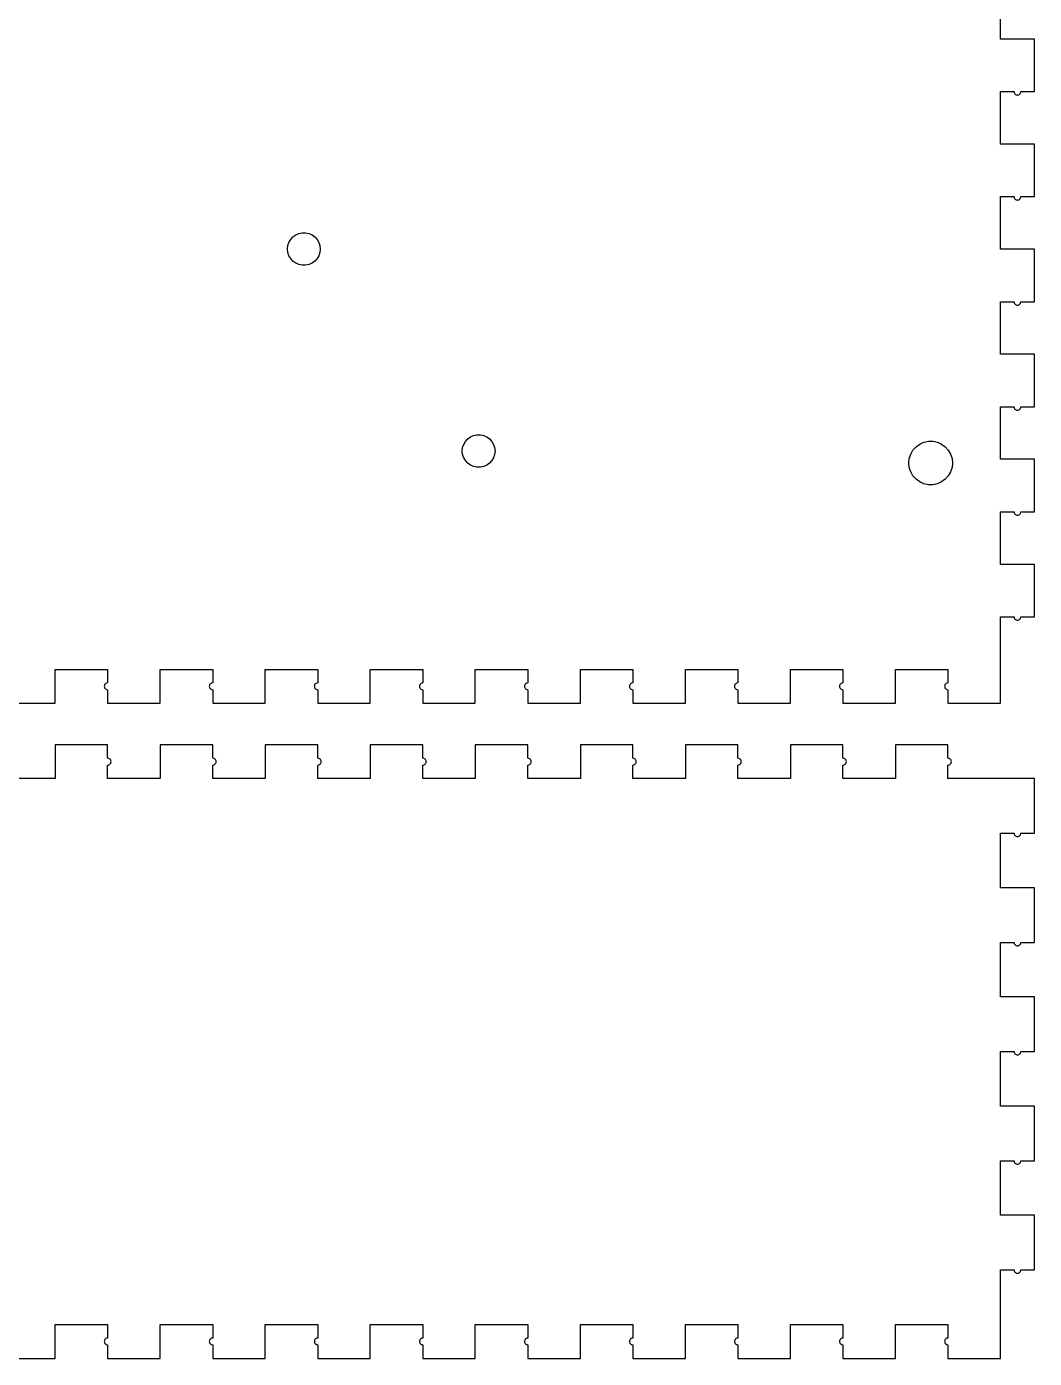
# Model space of a CAD drawing. Header units: metres. Extents: x -196 to 379, y -3 to 499.
# Drawn here: x 93.6 to 185.9, y -3.1 to 118.9 of the extents above; entities that cross this region are included whole.
import ezdxf

# ---------------------------------------------------------------- set-up
doc = ezdxf.new("R2010")
doc.units = ezdxf.units.M

msp = doc.modelspace()

# ---------------------------------------------------------------- linework, layer by layer
for p, q in [((182.8, 117.726), (182.8, 122.537)), ((185.9, 117.726), (182.8, 117.726)), ((185.9, 112.916), (185.9, 117.726)), ((182.8, 108.105), (182.8, 112.916)), ((182.8, 112.916), (184.042, 112.916)), ((184.042, 112.916), (184.042, 112.883)), ((184.042, 112.883), (184.055, 112.82)), ((184.055, 112.82), (184.082, 112.761)), ((184.082, 112.761), (184.12, 112.708)), ((184.12, 112.708), (184.168, 112.665)), ((184.168, 112.665), (184.224, 112.633)), ((184.224, 112.633), (184.286, 112.613)), ((184.286, 112.613), (184.35, 112.606)), ((184.35, 112.606), (184.414, 112.613)), ((184.414, 112.613), (184.476, 112.633)), ((184.476, 112.633), (184.532, 112.665)), ((184.532, 112.665), (184.58, 112.708)), ((184.58, 112.708), (184.618, 112.761)), ((184.618, 112.761), (184.645, 112.82)), ((184.645, 112.82), (184.658, 112.883)), ((184.658, 112.883), (184.658, 112.916)), ((184.658, 112.916), (185.9, 112.916)), ((185.9, 108.105), (182.8, 108.105)), ((185.9, 103.295), (185.9, 108.105)), ((182.8, 98.4842), (182.8, 103.295)), ((182.8, 103.295), (184.042, 103.295)), ((184.042, 103.295), (184.042, 103.262)), ((184.042, 103.262), (184.055, 103.199)), ((184.055, 103.199), (184.082, 103.14)), ((184.082, 103.14), (184.12, 103.087)), ((184.12, 103.087), (184.168, 103.044)), ((184.168, 103.044), (184.224, 103.012)), ((184.224, 103.012), (184.286, 102.992)), ((184.286, 102.992), (184.35, 102.985)), ((184.35, 102.985), (184.414, 102.992)), ((184.414, 102.992), (184.476, 103.012)), ((184.476, 103.012), (184.532, 103.044)), ((184.532, 103.044), (184.58, 103.087)), ((184.58, 103.087), (184.618, 103.14)), ((184.618, 103.14), (184.645, 103.199)), ((184.645, 103.199), (184.658, 103.262)), ((184.658, 103.262), (184.658, 103.295)), ((184.658, 103.295), (185.9, 103.295)), ((117.5, 98.5), (117.533, 98.8119)), ((117.533, 98.8119), (117.63, 99.1101)), ((117.63, 99.1101), (117.786, 99.3817)), ((117.786, 99.3817), (117.996, 99.6147)), ((117.996, 99.6147), (118.25, 99.799)), ((118.25, 99.799), (118.536, 99.9266)), ((118.536, 99.9266), (118.843, 99.9918)), ((118.843, 99.9918), (119.157, 99.9918)), ((119.157, 99.9918), (119.464, 99.9266)), ((119.464, 99.9266), (119.75, 99.799)), ((119.75, 99.799), (120.004, 99.6147)), ((120.004, 99.6147), (120.214, 99.3817)), ((120.214, 99.3817), (120.37, 99.1101)), ((120.37, 99.1101), (120.467, 98.8119)), ((120.467, 98.8119), (120.5, 98.5)), ((117.533, 98.1881), (117.5, 98.5)), ((117.63, 97.8899), (117.533, 98.1881)), ((117.786, 97.6183), (117.63, 97.8899)), ((117.996, 97.3853), (117.786, 97.6183)), ((120.214, 97.6183), (120.004, 97.3853)), ((120.37, 97.8899), (120.214, 97.6183)), ((120.467, 98.1881), (120.37, 97.8899)), ((120.5, 98.5), (120.467, 98.1881)), ((185.9, 98.4842), (182.8, 98.4842)), ((185.9, 93.6737), (185.9, 98.4842)), ((118.25, 97.201), (117.996, 97.3853)), ((118.536, 97.0734), (118.25, 97.201)), ((118.843, 97.0082), (118.536, 97.0734)), ((119.157, 97.0082), (118.843, 97.0082)), ((119.464, 97.0734), (119.157, 97.0082)), ((119.75, 97.201), (119.464, 97.0734)), ((120.004, 97.3853), (119.75, 97.201)), ((182.8, 88.8632), (182.8, 93.6737)), ((182.8, 93.6737), (184.042, 93.6737)), ((184.042, 93.6737), (184.042, 93.6413)), ((184.042, 93.6413), (184.055, 93.5779)), ((184.055, 93.5779), (184.082, 93.5187)), ((184.082, 93.5187), (184.12, 93.4663)), ((184.12, 93.4663), (184.168, 93.4229)), ((184.168, 93.4229), (184.224, 93.3905)), ((184.224, 93.3905), (184.286, 93.3705)), ((184.286, 93.3705), (184.35, 93.3637)), ((184.35, 93.3637), (184.414, 93.3705)), ((184.414, 93.3705), (184.476, 93.3905)), ((184.476, 93.3905), (184.532, 93.4229)), ((184.532, 93.4229), (184.58, 93.4663)), ((184.58, 93.4663), (184.618, 93.5187)), ((184.618, 93.5187), (184.645, 93.5779)), ((184.645, 93.5779), (184.658, 93.6413)), ((184.658, 93.6413), (184.658, 93.6737)), ((184.658, 93.6737), (185.9, 93.6737)), ((185.9, 88.8632), (182.8, 88.8632)), ((185.9, 84.0526), (185.9, 88.8632)), ((182.8, 79.2421), (182.8, 84.0526)), ((182.8, 84.0526), (184.042, 84.0526)), ((184.042, 84.0526), (184.042, 84.0202)), ((184.042, 84.0202), (184.055, 83.9568)), ((184.055, 83.9568), (184.082, 83.8976)), ((184.082, 83.8976), (184.12, 83.8452)), ((184.12, 83.8452), (184.168, 83.8018)), ((184.168, 83.8018), (184.224, 83.7694)), ((184.224, 83.7694), (184.286, 83.7494)), ((184.286, 83.7494), (184.35, 83.7426)), ((184.35, 83.7426), (184.414, 83.7494)), ((184.414, 83.7494), (184.476, 83.7694)), ((184.476, 83.7694), (184.532, 83.8018)), ((184.532, 83.8018), (184.58, 83.8452)), ((184.58, 83.8452), (184.618, 83.8976)), ((184.618, 83.8976), (184.645, 83.9568)), ((184.645, 83.9568), (184.658, 84.0202)), ((184.658, 84.0202), (184.658, 84.0526)), ((184.658, 84.0526), (185.9, 84.0526)), ((133.533, 80.3119), (133.63, 80.6101)), ((133.63, 80.6101), (133.786, 80.8817)), ((133.786, 80.8817), (133.996, 81.1147)), ((133.996, 81.1147), (134.25, 81.299)), ((134.25, 81.299), (134.536, 81.4266)), ((134.536, 81.4266), (134.843, 81.4918)), ((134.843, 81.4918), (135.157, 81.4918)), ((135.157, 81.4918), (135.464, 81.4266)), ((135.464, 81.4266), (135.75, 81.299)), ((135.75, 81.299), (136.004, 81.1147)), ((136.004, 81.1147), (136.214, 80.8817)), ((136.214, 80.8817), (136.37, 80.6101)), ((136.37, 80.6101), (136.467, 80.3119)), ((175.062, 80.3863), (175.4, 80.632)), ((175.4, 80.632), (175.782, 80.8021)), ((175.782, 80.8021), (176.191, 80.889)), ((176.191, 80.889), (176.609, 80.889)), ((176.609, 80.889), (177.018, 80.8021)), ((177.018, 80.8021), (177.4, 80.632)), ((177.4, 80.632), (177.738, 80.3863)), ((133.5, 80), (133.533, 80.3119)), ((133.533, 79.6881), (133.5, 80)), ((133.63, 79.3899), (133.533, 79.6881)), ((133.786, 79.1183), (133.63, 79.3899)), ((136.37, 79.3899), (136.214, 79.1183)), ((136.467, 79.6881), (136.37, 79.3899)), ((136.467, 80.3119), (136.5, 80)), ((136.5, 80), (136.467, 79.6881)), ((174.4, 78.9), (174.444, 79.3158)), ((174.444, 79.3158), (174.573, 79.7135)), ((174.573, 79.7135), (174.782, 80.0756)), ((174.782, 80.0756), (175.062, 80.3863)), ((177.738, 80.3863), (178.018, 80.0756)), ((178.018, 80.0756), (178.227, 79.7135)), ((178.227, 79.7135), (178.356, 79.3158)), ((178.356, 79.3158), (178.4, 78.9)), ((133.996, 78.8853), (133.786, 79.1183)), ((134.25, 78.701), (133.996, 78.8853)), ((134.536, 78.5734), (134.25, 78.701)), ((134.843, 78.5082), (134.536, 78.5734)), ((135.157, 78.5082), (134.843, 78.5082)), ((135.464, 78.5734), (135.157, 78.5082)), ((135.75, 78.701), (135.464, 78.5734)), ((136.004, 78.8853), (135.75, 78.701)), ((136.214, 79.1183), (136.004, 78.8853)), ((174.444, 78.4842), (174.4, 78.9)), ((174.573, 78.0865), (174.444, 78.4842)), ((174.782, 77.7244), (174.573, 78.0865)), ((178.227, 78.0865), (178.018, 77.7244)), ((178.356, 78.4842), (178.227, 78.0865)), ((178.4, 78.9), (178.356, 78.4842)), ((185.9, 79.2421), (182.8, 79.2421)), ((185.9, 74.4316), (185.9, 79.2421)), ((175.062, 77.4137), (174.782, 77.7244)), ((175.4, 77.1679), (175.062, 77.4137)), ((175.782, 76.9979), (175.4, 77.1679)), ((176.191, 76.9109), (175.782, 76.9979)), ((176.609, 76.9109), (176.191, 76.9109)), ((177.018, 76.9979), (176.609, 76.9109)), ((177.4, 77.1679), (177.018, 76.9979)), ((177.738, 77.4137), (177.4, 77.1679)), ((178.018, 77.7244), (177.738, 77.4137)), ((182.8, 69.621), (182.8, 74.4316)), ((182.8, 74.4316), (184.042, 74.4316)), ((184.042, 74.4316), (184.042, 74.3992)), ((184.658, 74.3992), (184.658, 74.4316)), ((184.658, 74.4316), (185.9, 74.4316)), ((184.042, 74.3992), (184.055, 74.3358)), ((184.055, 74.3358), (184.082, 74.2766)), ((184.082, 74.2766), (184.12, 74.2242)), ((184.12, 74.2242), (184.168, 74.1808)), ((184.168, 74.1808), (184.224, 74.1484)), ((184.224, 74.1484), (184.286, 74.1284)), ((184.286, 74.1284), (184.35, 74.1216)), ((184.35, 74.1216), (184.414, 74.1284)), ((184.414, 74.1284), (184.476, 74.1484)), ((184.476, 74.1484), (184.532, 74.1808)), ((184.532, 74.1808), (184.58, 74.2242)), ((184.58, 74.2242), (184.618, 74.2766)), ((184.618, 74.2766), (184.645, 74.3358)), ((184.645, 74.3358), (184.658, 74.3992)), ((185.9, 69.621), (182.8, 69.621)), ((185.9, 64.8105), (185.9, 69.621)), ((182.8, 56.9), (182.8, 64.8105)), ((182.8, 64.8105), (184.042, 64.8105)), ((184.042, 64.8105), (184.042, 64.7781)), ((184.042, 64.7781), (184.055, 64.7147)), ((184.055, 64.7147), (184.082, 64.6555)), ((184.082, 64.6555), (184.12, 64.6031)), ((184.58, 64.6031), (184.618, 64.6555)), ((184.618, 64.6555), (184.645, 64.7147)), ((184.645, 64.7147), (184.658, 64.7781)), ((184.658, 64.7781), (184.658, 64.8105)), ((184.658, 64.8105), (185.9, 64.8105)), ((184.12, 64.6031), (184.168, 64.5597)), ((184.168, 64.5597), (184.224, 64.5273)), ((184.224, 64.5273), (184.286, 64.5073)), ((184.286, 64.5073), (184.35, 64.5005)), ((184.35, 64.5005), (184.414, 64.5073)), ((184.414, 64.5073), (184.476, 64.5273)), ((184.476, 64.5273), (184.532, 64.5597)), ((184.532, 64.5597), (184.58, 64.6031)), ((96.2105, 56.9), (96.2105, 60)), ((96.2105, 60), (101.021, 60)), ((101.021, 60), (101.021, 58.7583)), ((105.832, 56.9), (105.832, 60)), ((105.832, 60), (110.642, 60)), ((110.642, 60), (110.642, 58.7583)), ((115.453, 56.9), (115.453, 60)), ((115.453, 60), (120.263, 60)), ((120.263, 60), (120.263, 58.7583)), ((125.074, 56.9), (125.074, 60)), ((125.074, 60), (129.884, 60)), ((129.884, 60), (129.884, 58.7583)), ((134.695, 56.9), (134.695, 60)), ((134.695, 60), (139.505, 60)), ((139.505, 60), (139.505, 58.7583)), ((144.316, 56.9), (144.316, 60)), ((144.316, 60), (149.126, 60)), ((149.126, 60), (149.126, 58.7583)), ((153.937, 56.9), (153.937, 60)), ((153.937, 60), (158.747, 60)), ((158.747, 60), (158.747, 58.7583)), ((163.558, 56.9), (163.558, 60)), ((163.558, 60), (168.368, 60)), ((168.368, 60), (168.368, 58.7583)), ((173.179, 56.9), (173.179, 60)), ((173.179, 60), (177.989, 60)), ((177.989, 60), (177.989, 58.7583)), ((100.738, 58.5761), (100.718, 58.5145)), ((100.77, 58.6322), (100.738, 58.5761)), ((100.814, 58.6804), (100.77, 58.6322)), ((100.866, 58.7185), (100.814, 58.6804)), ((100.925, 58.7448), (100.866, 58.7185)), ((100.989, 58.7583), (100.925, 58.7448)), ((101.021, 58.7583), (100.989, 58.7583)), ((110.359, 58.5761), (110.339, 58.5145)), ((110.391, 58.6322), (110.359, 58.5761)), ((110.435, 58.6804), (110.391, 58.6322)), ((110.487, 58.7185), (110.435, 58.6804)), ((110.546, 58.7448), (110.487, 58.7185)), ((110.61, 58.7583), (110.546, 58.7448)), ((110.642, 58.7583), (110.61, 58.7583)), ((119.98, 58.5761), (119.96, 58.5145)), ((120.012, 58.6322), (119.98, 58.5761)), ((120.056, 58.6804), (120.012, 58.6322)), ((120.108, 58.7185), (120.056, 58.6804)), ((120.167, 58.7448), (120.108, 58.7185)), ((120.231, 58.7583), (120.167, 58.7448)), ((120.263, 58.7583), (120.231, 58.7583)), ((129.601, 58.5761), (129.581, 58.5145)), ((129.633, 58.6322), (129.601, 58.5761)), ((129.677, 58.6804), (129.633, 58.6322)), ((129.729, 58.7185), (129.677, 58.6804)), ((129.788, 58.7448), (129.729, 58.7185)), ((129.852, 58.7583), (129.788, 58.7448)), ((129.884, 58.7583), (129.852, 58.7583)), ((139.222, 58.5761), (139.202, 58.5145)), ((139.254, 58.6322), (139.222, 58.5761)), ((139.298, 58.6804), (139.254, 58.6322)), ((139.35, 58.7185), (139.298, 58.6804)), ((139.409, 58.7448), (139.35, 58.7185)), ((139.473, 58.7583), (139.409, 58.7448)), ((139.505, 58.7583), (139.473, 58.7583)), ((148.843, 58.5761), (148.823, 58.5145)), ((148.876, 58.6322), (148.843, 58.5761)), ((148.919, 58.6804), (148.876, 58.6322)), ((148.971, 58.7185), (148.919, 58.6804)), ((149.031, 58.7448), (148.971, 58.7185)), ((149.094, 58.7583), (149.031, 58.7448)), ((149.126, 58.7583), (149.094, 58.7583)), ((158.464, 58.5761), (158.444, 58.5145)), ((158.497, 58.6322), (158.464, 58.5761)), ((158.54, 58.6804), (158.497, 58.6322)), ((158.592, 58.7185), (158.54, 58.6804)), ((158.652, 58.7448), (158.592, 58.7185)), ((158.715, 58.7583), (158.652, 58.7448)), ((158.747, 58.7583), (158.715, 58.7583)), ((168.085, 58.5761), (168.065, 58.5145)), ((168.118, 58.6322), (168.085, 58.5761)), ((168.161, 58.6804), (168.118, 58.6322)), ((168.213, 58.7185), (168.161, 58.6804)), ((168.273, 58.7448), (168.213, 58.7185)), ((168.336, 58.7583), (168.273, 58.7448)), ((168.368, 58.7583), (168.336, 58.7583)), ((177.706, 58.5761), (177.686, 58.5145)), ((177.739, 58.6322), (177.706, 58.5761)), ((177.782, 58.6804), (177.739, 58.6322)), ((177.834, 58.7185), (177.782, 58.6804)), ((177.894, 58.7448), (177.834, 58.7185)), ((177.957, 58.7583), (177.894, 58.7448)), ((177.989, 58.7583), (177.957, 58.7583)), ((100.718, 58.5145), (100.711, 58.45)), ((100.711, 58.45), (100.718, 58.3856)), ((100.718, 58.3856), (100.738, 58.3239)), ((100.738, 58.3239), (100.77, 58.2678)), ((100.77, 58.2678), (100.814, 58.2196)), ((100.814, 58.2196), (100.866, 58.1815)), ((100.866, 58.1815), (100.925, 58.1552)), ((100.925, 58.1552), (100.989, 58.1417)), ((100.989, 58.1417), (101.021, 58.1417)), ((101.021, 58.1417), (101.021, 56.9)), ((110.339, 58.5145), (110.332, 58.45)), ((110.332, 58.45), (110.339, 58.3856)), ((110.339, 58.3856), (110.359, 58.3239)), ((110.359, 58.3239), (110.391, 58.2678)), ((110.391, 58.2678), (110.435, 58.2196)), ((110.435, 58.2196), (110.487, 58.1815)), ((110.487, 58.1815), (110.546, 58.1552)), ((110.546, 58.1552), (110.61, 58.1417)), ((110.61, 58.1417), (110.642, 58.1417)), ((110.642, 58.1417), (110.642, 56.9)), ((119.96, 58.5145), (119.953, 58.45)), ((119.953, 58.45), (119.96, 58.3856)), ((119.96, 58.3856), (119.98, 58.3239)), ((119.98, 58.3239), (120.012, 58.2678)), ((120.012, 58.2678), (120.056, 58.2196)), ((120.056, 58.2196), (120.108, 58.1815)), ((120.108, 58.1815), (120.167, 58.1552)), ((120.167, 58.1552), (120.231, 58.1417)), ((120.231, 58.1417), (120.263, 58.1417)), ((120.263, 58.1417), (120.263, 56.9)), ((129.581, 58.5145), (129.574, 58.45)), ((129.574, 58.45), (129.581, 58.3856)), ((129.581, 58.3856), (129.601, 58.3239)), ((129.601, 58.3239), (129.633, 58.2678)), ((129.633, 58.2678), (129.677, 58.2196)), ((129.677, 58.2196), (129.729, 58.1815)), ((129.729, 58.1815), (129.788, 58.1552)), ((129.788, 58.1552), (129.852, 58.1417)), ((129.852, 58.1417), (129.884, 58.1417)), ((129.884, 58.1417), (129.884, 56.9)), ((139.202, 58.5145), (139.195, 58.45)), ((139.195, 58.45), (139.202, 58.3856)), ((139.202, 58.3856), (139.222, 58.3239)), ((139.222, 58.3239), (139.254, 58.2678)), ((139.254, 58.2678), (139.298, 58.2196)), ((139.298, 58.2196), (139.35, 58.1815)), ((139.35, 58.1815), (139.409, 58.1552)), ((139.409, 58.1552), (139.473, 58.1417)), ((139.473, 58.1417), (139.505, 58.1417)), ((139.505, 58.1417), (139.505, 56.9)), ((148.823, 58.5145), (148.816, 58.45)), ((148.816, 58.45), (148.823, 58.3856)), ((148.823, 58.3856), (148.843, 58.3239)), ((148.843, 58.3239), (148.876, 58.2678)), ((148.876, 58.2678), (148.919, 58.2196)), ((148.919, 58.2196), (148.971, 58.1815)), ((148.971, 58.1815), (149.031, 58.1552)), ((149.031, 58.1552), (149.094, 58.1417)), ((149.094, 58.1417), (149.126, 58.1417)), ((149.126, 58.1417), (149.126, 56.9)), ((158.444, 58.5145), (158.437, 58.45)), ((158.437, 58.45), (158.444, 58.3856)), ((158.444, 58.3856), (158.464, 58.3239)), ((158.464, 58.3239), (158.497, 58.2678)), ((158.497, 58.2678), (158.54, 58.2196)), ((158.54, 58.2196), (158.592, 58.1815)), ((158.592, 58.1815), (158.652, 58.1552)), ((158.652, 58.1552), (158.715, 58.1417)), ((158.715, 58.1417), (158.747, 58.1417)), ((158.747, 58.1417), (158.747, 56.9)), ((168.065, 58.5145), (168.058, 58.45)), ((168.058, 58.45), (168.065, 58.3856)), ((168.065, 58.3856), (168.085, 58.3239)), ((168.085, 58.3239), (168.118, 58.2678)), ((168.118, 58.2678), (168.161, 58.2196)), ((168.161, 58.2196), (168.213, 58.1815)), ((168.213, 58.1815), (168.273, 58.1552)), ((168.273, 58.1552), (168.336, 58.1417)), ((168.336, 58.1417), (168.368, 58.1417)), ((168.368, 58.1417), (168.368, 56.9)), ((177.686, 58.5145), (177.679, 58.45)), ((177.679, 58.45), (177.686, 58.3856)), ((177.686, 58.3856), (177.706, 58.3239)), ((177.706, 58.3239), (177.739, 58.2678)), ((177.739, 58.2678), (177.782, 58.2196)), ((177.782, 58.2196), (177.834, 58.1815)), ((177.834, 58.1815), (177.894, 58.1552)), ((177.894, 58.1552), (177.957, 58.1417)), ((177.957, 58.1417), (177.989, 58.1417)), ((177.989, 58.1417), (177.989, 56.9)), ((91.4, 56.9), (96.2105, 56.9)), ((101.021, 56.9), (105.832, 56.9)), ((110.642, 56.9), (115.453, 56.9)), ((120.263, 56.9), (125.074, 56.9)), ((129.884, 56.9), (134.695, 56.9)), ((139.505, 56.9), (144.316, 56.9)), ((149.126, 56.9), (153.937, 56.9)), ((158.747, 56.9), (163.558, 56.9)), ((168.368, 56.9), (173.179, 56.9)), ((177.989, 56.9), (182.8, 56.9)), ((101.021, 53.1), (96.2105, 53.1)), ((96.2105, 53.1), (96.2105, 50)), ((101.021, 51.8583), (101.021, 53.1)), ((110.642, 53.1), (105.832, 53.1)), ((105.832, 53.1), (105.832, 50)), ((110.642, 51.8583), (110.642, 53.1)), ((120.263, 53.1), (115.453, 53.1)), ((115.453, 53.1), (115.453, 50)), ((120.263, 51.8583), (120.263, 53.1)), ((129.884, 53.1), (125.074, 53.1)), ((125.074, 53.1), (125.074, 50)), ((129.884, 51.8583), (129.884, 53.1)), ((139.505, 53.1), (134.695, 53.1)), ((134.695, 53.1), (134.695, 50)), ((139.505, 51.8583), (139.505, 53.1)), ((149.126, 53.1), (144.316, 53.1)), ((144.316, 53.1), (144.316, 50)), ((149.126, 51.8583), (149.126, 53.1)), ((158.747, 53.1), (153.937, 53.1)), ((153.937, 53.1), (153.937, 50)), ((158.747, 51.8583), (158.747, 53.1)), ((168.368, 53.1), (163.558, 53.1)), ((163.558, 53.1), (163.558, 50)), ((168.368, 51.8583), (168.368, 53.1)), ((177.989, 53.1), (173.179, 53.1)), ((173.179, 53.1), (173.179, 50)), ((177.989, 51.8583), (177.989, 53.1)), ((101.053, 51.8583), (101.021, 51.8583)), ((101.021, 50), (101.021, 51.2417)), ((101.021, 51.2417), (101.053, 51.2417)), ((101.117, 51.8448), (101.053, 51.8583)), ((101.053, 51.2417), (101.117, 51.2552)), ((101.176, 51.8185), (101.117, 51.8448)), ((101.117, 51.2552), (101.176, 51.2815)), ((101.228, 51.7804), (101.176, 51.8185)), ((101.176, 51.2815), (101.228, 51.3196)), ((101.272, 51.7322), (101.228, 51.7804)), ((101.228, 51.3196), (101.272, 51.3678)), ((101.304, 51.6761), (101.272, 51.7322)), ((101.272, 51.3678), (101.304, 51.4239)), ((101.324, 51.6144), (101.304, 51.6761)), ((101.304, 51.4239), (101.324, 51.4855)), ((101.331, 51.55), (101.324, 51.6144)), ((101.324, 51.4855), (101.331, 51.55)), ((110.674, 51.8583), (110.642, 51.8583)), ((110.642, 50), (110.642, 51.2417)), ((110.642, 51.2417), (110.674, 51.2417)), ((110.738, 51.8448), (110.674, 51.8583)), ((110.674, 51.2417), (110.738, 51.2552)), ((110.797, 51.8185), (110.738, 51.8448)), ((110.738, 51.2552), (110.797, 51.2815)), ((110.85, 51.7804), (110.797, 51.8185)), ((110.797, 51.2815), (110.85, 51.3196)), ((110.893, 51.7322), (110.85, 51.7804)), ((110.85, 51.3196), (110.893, 51.3678)), ((110.925, 51.6761), (110.893, 51.7322)), ((110.893, 51.3678), (110.925, 51.4239)), ((110.945, 51.6144), (110.925, 51.6761)), ((110.925, 51.4239), (110.945, 51.4855)), ((110.952, 51.55), (110.945, 51.6144)), ((110.945, 51.4855), (110.952, 51.55)), ((120.296, 51.8583), (120.263, 51.8583)), ((120.263, 50), (120.263, 51.2417)), ((120.263, 51.2417), (120.296, 51.2417)), ((120.359, 51.8448), (120.296, 51.8583)), ((120.296, 51.2417), (120.359, 51.2552)), ((120.418, 51.8185), (120.359, 51.8448)), ((120.359, 51.2552), (120.418, 51.2815)), ((120.471, 51.7804), (120.418, 51.8185)), ((120.418, 51.2815), (120.471, 51.3196)), ((120.514, 51.7322), (120.471, 51.7804)), ((120.471, 51.3196), (120.514, 51.3678)), ((120.546, 51.6761), (120.514, 51.7322)), ((120.514, 51.3678), (120.546, 51.4239)), ((120.566, 51.6144), (120.546, 51.6761)), ((120.546, 51.4239), (120.566, 51.4855)), ((120.573, 51.55), (120.566, 51.6144)), ((120.566, 51.4855), (120.573, 51.55)), ((129.917, 51.8583), (129.884, 51.8583)), ((129.884, 50), (129.884, 51.2417)), ((129.884, 51.2417), (129.917, 51.2417)), ((129.98, 51.8448), (129.917, 51.8583)), ((129.917, 51.2417), (129.98, 51.2552)), ((130.039, 51.8185), (129.98, 51.8448)), ((129.98, 51.2552), (130.039, 51.2815)), ((130.092, 51.7804), (130.039, 51.8185)), ((130.039, 51.2815), (130.092, 51.3196)), ((130.135, 51.7322), (130.092, 51.7804)), ((130.092, 51.3196), (130.135, 51.3678)), ((130.167, 51.6761), (130.135, 51.7322)), ((130.135, 51.3678), (130.167, 51.4239)), ((130.187, 51.6144), (130.167, 51.6761)), ((130.167, 51.4239), (130.187, 51.4855)), ((130.194, 51.55), (130.187, 51.6144)), ((130.187, 51.4855), (130.194, 51.55)), ((139.538, 51.8583), (139.505, 51.8583)), ((139.505, 50), (139.505, 51.2417)), ((139.505, 51.2417), (139.538, 51.2417)), ((139.601, 51.8448), (139.538, 51.8583)), ((139.538, 51.2417), (139.601, 51.2552)), ((139.66, 51.8185), (139.601, 51.8448)), ((139.601, 51.2552), (139.66, 51.2815)), ((139.713, 51.7804), (139.66, 51.8185)), ((139.66, 51.2815), (139.713, 51.3196)), ((139.756, 51.7322), (139.713, 51.7804)), ((139.713, 51.3196), (139.756, 51.3678)), ((139.788, 51.6761), (139.756, 51.7322)), ((139.756, 51.3678), (139.788, 51.4239)), ((139.808, 51.6144), (139.788, 51.6761)), ((139.788, 51.4239), (139.808, 51.4855)), ((139.815, 51.55), (139.808, 51.6144)), ((139.808, 51.4855), (139.815, 51.55)), ((149.159, 51.8583), (149.126, 51.8583)), ((149.126, 50), (149.126, 51.2417)), ((149.126, 51.2417), (149.159, 51.2417)), ((149.222, 51.8448), (149.159, 51.8583)), ((149.159, 51.2417), (149.222, 51.2552)), ((149.281, 51.8185), (149.222, 51.8448)), ((149.222, 51.2552), (149.281, 51.2815)), ((149.334, 51.7804), (149.281, 51.8185)), ((149.281, 51.2815), (149.334, 51.3196)), ((149.377, 51.7322), (149.334, 51.7804)), ((149.334, 51.3196), (149.377, 51.3678)), ((149.41, 51.6761), (149.377, 51.7322)), ((149.377, 51.3678), (149.41, 51.4239)), ((149.43, 51.6144), (149.41, 51.6761)), ((149.41, 51.4239), (149.43, 51.4855)), ((149.436, 51.55), (149.43, 51.6144)), ((149.43, 51.4855), (149.436, 51.55)), ((158.78, 51.8583), (158.747, 51.8583)), ((158.747, 50), (158.747, 51.2417)), ((158.747, 51.2417), (158.78, 51.2417)), ((158.843, 51.8448), (158.78, 51.8583)), ((158.78, 51.2417), (158.843, 51.2552)), ((158.902, 51.8185), (158.843, 51.8448)), ((158.843, 51.2552), (158.902, 51.2815)), ((158.955, 51.7804), (158.902, 51.8185)), ((158.902, 51.2815), (158.955, 51.3196)), ((158.998, 51.7322), (158.955, 51.7804)), ((158.955, 51.3196), (158.998, 51.3678)), ((159.031, 51.6761), (158.998, 51.7322)), ((158.998, 51.3678), (159.031, 51.4239)), ((159.051, 51.6144), (159.031, 51.6761)), ((159.031, 51.4239), (159.051, 51.4855)), ((159.057, 51.55), (159.051, 51.6144)), ((159.051, 51.4855), (159.057, 51.55)), ((168.401, 51.8583), (168.368, 51.8583)), ((168.368, 50), (168.368, 51.2417)), ((168.368, 51.2417), (168.401, 51.2417)), ((168.464, 51.8448), (168.401, 51.8583)), ((168.401, 51.2417), (168.464, 51.2552)), ((168.523, 51.8185), (168.464, 51.8448)), ((168.464, 51.2552), (168.523, 51.2815)), ((168.576, 51.7804), (168.523, 51.8185)), ((168.523, 51.2815), (168.576, 51.3196)), ((168.619, 51.7322), (168.576, 51.7804)), ((168.576, 51.3196), (168.619, 51.3678)), ((168.652, 51.6761), (168.619, 51.7322)), ((168.619, 51.3678), (168.652, 51.4239)), ((168.672, 51.6144), (168.652, 51.6761)), ((168.652, 51.4239), (168.672, 51.4855)), ((168.678, 51.55), (168.672, 51.6144)), ((168.672, 51.4855), (168.678, 51.55)), ((178.022, 51.8583), (177.989, 51.8583)), ((177.989, 50), (177.989, 51.2417)), ((177.989, 51.2417), (178.022, 51.2417)), ((178.085, 51.8448), (178.022, 51.8583)), ((178.022, 51.2417), (178.085, 51.2552)), ((178.144, 51.8185), (178.085, 51.8448)), ((178.085, 51.2552), (178.144, 51.2815)), ((178.197, 51.7804), (178.144, 51.8185)), ((178.144, 51.2815), (178.197, 51.3196)), ((178.24, 51.7322), (178.197, 51.7804)), ((178.197, 51.3196), (178.24, 51.3678)), ((178.273, 51.6761), (178.24, 51.7322)), ((178.24, 51.3678), (178.273, 51.4239)), ((178.293, 51.6144), (178.273, 51.6761)), ((178.273, 51.4239), (178.293, 51.4855)), ((178.299, 51.55), (178.293, 51.6144)), ((178.293, 51.4855), (178.299, 51.55)), ((96.2105, 50), (91.4, 50)), ((105.832, 50), (101.021, 50)), ((115.453, 50), (110.642, 50)), ((125.074, 50), (120.263, 50)), ((134.695, 50), (129.884, 50)), ((144.316, 50), (139.505, 50)), ((153.937, 50), (149.126, 50)), ((163.558, 50), (158.747, 50)), ((173.179, 50), (168.368, 50)), ((185.9, 50), (177.989, 50)), ((185.9, 45), (185.9, 50)), ((182.8, 40), (182.8, 45)), ((182.8, 45), (184.042, 45)), ((184.042, 45), (184.042, 44.9676)), ((184.042, 44.9676), (184.055, 44.9042)), ((184.055, 44.9042), (184.082, 44.845)), ((184.082, 44.845), (184.12, 44.7926)), ((184.12, 44.7926), (184.168, 44.7492)), ((184.168, 44.7492), (184.224, 44.7168)), ((184.224, 44.7168), (184.286, 44.6968)), ((184.286, 44.6968), (184.35, 44.69)), ((184.35, 44.69), (184.414, 44.6968)), ((184.414, 44.6968), (184.476, 44.7168)), ((184.476, 44.7168), (184.532, 44.7492)), ((184.532, 44.7492), (184.58, 44.7926)), ((184.58, 44.7926), (184.618, 44.845)), ((184.618, 44.845), (184.645, 44.9042)), ((184.645, 44.9042), (184.658, 44.9676)), ((184.658, 44.9676), (184.658, 45)), ((184.658, 45), (185.9, 45)), ((185.9, 40), (182.8, 40)), ((185.9, 35), (185.9, 40)), ((182.8, 30), (182.8, 35)), ((182.8, 35), (184.042, 35)), ((184.042, 35), (184.042, 34.9676)), ((184.042, 34.9676), (184.055, 34.9042)), ((184.055, 34.9042), (184.082, 34.845)), ((184.082, 34.845), (184.12, 34.7926)), ((184.12, 34.7926), (184.168, 34.7492)), ((184.168, 34.7492), (184.224, 34.7168)), ((184.224, 34.7168), (184.286, 34.6968)), ((184.286, 34.6968), (184.35, 34.69)), ((184.35, 34.69), (184.414, 34.6968)), ((184.414, 34.6968), (184.476, 34.7168)), ((184.476, 34.7168), (184.532, 34.7492)), ((184.532, 34.7492), (184.58, 34.7926)), ((184.58, 34.7926), (184.618, 34.845)), ((184.618, 34.845), (184.645, 34.9042)), ((184.645, 34.9042), (184.658, 34.9676)), ((184.658, 34.9676), (184.658, 35)), ((184.658, 35), (185.9, 35)), ((185.9, 30), (182.8, 30)), ((185.9, 25), (185.9, 30)), ((182.8, 20), (182.8, 25)), ((182.8, 25), (184.042, 25)), ((184.042, 25), (184.042, 24.9676)), ((184.042, 24.9676), (184.055, 24.9042)), ((184.055, 24.9042), (184.082, 24.845)), ((184.082, 24.845), (184.12, 24.7926)), ((184.12, 24.7926), (184.168, 24.7492)), ((184.168, 24.7492), (184.224, 24.7168)), ((184.224, 24.7168), (184.286, 24.6968)), ((184.286, 24.6968), (184.35, 24.69)), ((184.35, 24.69), (184.414, 24.6968)), ((184.414, 24.6968), (184.476, 24.7168)), ((184.476, 24.7168), (184.532, 24.7492)), ((184.532, 24.7492), (184.58, 24.7926)), ((184.58, 24.7926), (184.618, 24.845)), ((184.618, 24.845), (184.645, 24.9042)), ((184.645, 24.9042), (184.658, 24.9676)), ((184.658, 24.9676), (184.658, 25)), ((184.658, 25), (185.9, 25)), ((185.9, 20), (182.8, 20)), ((185.9, 15), (185.9, 20)), ((182.8, 10), (182.8, 15)), ((182.8, 15), (184.042, 15)), ((184.042, 15), (184.042, 14.9676)), ((184.042, 14.9676), (184.055, 14.9042)), ((184.055, 14.9042), (184.082, 14.845)), ((184.082, 14.845), (184.12, 14.7926)), ((184.12, 14.7926), (184.168, 14.7492)), ((184.168, 14.7492), (184.224, 14.7168)), ((184.224, 14.7168), (184.286, 14.6968)), ((184.286, 14.6968), (184.35, 14.69)), ((184.35, 14.69), (184.414, 14.6968)), ((184.414, 14.6968), (184.476, 14.7168)), ((184.476, 14.7168), (184.532, 14.7492)), ((184.532, 14.7492), (184.58, 14.7926)), ((184.58, 14.7926), (184.618, 14.845)), ((184.618, 14.845), (184.645, 14.9042)), ((184.645, 14.9042), (184.658, 14.9676)), ((184.658, 14.9676), (184.658, 15)), ((184.658, 15), (185.9, 15)), ((185.9, 10), (182.8, 10)), ((185.9, 5), (185.9, 10)), ((182.8, -3.09999), (182.8, 5)), ((182.8, 5), (184.042, 5)), ((184.042, 5), (184.042, 4.96761)), ((184.042, 4.96761), (184.055, 4.90421)), ((184.055, 4.90421), (184.082, 4.845)), ((184.618, 4.845), (184.645, 4.90421)), ((184.645, 4.90421), (184.658, 4.96761)), ((184.658, 4.96761), (184.658, 5)), ((184.658, 5), (185.9, 5)), ((184.082, 4.845), (184.12, 4.79257)), ((184.12, 4.79257), (184.168, 4.74921)), ((184.168, 4.74921), (184.224, 4.71681)), ((184.224, 4.71681), (184.286, 4.69678)), ((184.286, 4.69678), (184.35, 4.69)), ((184.35, 4.69), (184.414, 4.69678)), ((184.414, 4.69678), (184.476, 4.71681)), ((184.476, 4.71681), (184.532, 4.74921)), ((184.532, 4.74921), (184.58, 4.79257)), ((184.58, 4.79257), (184.618, 4.845)), ((96.2105, -3.09999), (96.2105, 0)), ((96.2105, 0), (101.021, 0)), ((101.021, 0), (101.021, -1.24168)), ((105.832, -3.09999), (105.832, 0)), ((105.832, 0), (110.642, 0)), ((110.642, 0), (110.642, -1.24168)), ((115.453, -3.09999), (115.453, 0)), ((115.453, 0), (120.263, 0)), ((120.263, 0), (120.263, -1.24168)), ((125.074, -3.09999), (125.074, 0)), ((125.074, 0), (129.884, 0)), ((129.884, 0), (129.884, -1.24168)), ((134.695, -3.09999), (134.695, 0)), ((134.695, 0), (139.505, 0)), ((139.505, 0), (139.505, -1.24168)), ((144.316, -3.09999), (144.316, 0)), ((144.316, 0), (149.126, 0)), ((149.126, 0), (149.126, -1.24168)), ((153.937, -3.09999), (153.937, 0)), ((153.937, 0), (158.747, 0)), ((158.747, 0), (158.747, -1.24168)), ((163.558, -3.09999), (163.558, 0)), ((163.558, 0), (168.368, 0)), ((168.368, 0), (168.368, -1.24168)), ((173.179, -3.09999), (173.179, 0)), ((173.179, 0), (177.989, 0)), ((177.989, 0), (177.989, -1.24168)), ((100.718, -1.48553), (100.711, -1.54999)), ((100.711, -1.54999), (100.718, -1.61444)), ((100.738, -1.4239), (100.718, -1.48553)), ((100.718, -1.61444), (100.738, -1.67607)), ((100.77, -1.36777), (100.738, -1.4239)), ((100.738, -1.67607), (100.77, -1.73219)), ((100.814, -1.31961), (100.77, -1.36777)), ((100.77, -1.73219), (100.814, -1.78036)), ((100.866, -1.28152), (100.814, -1.31961)), ((100.814, -1.78036), (100.866, -1.81845)), ((100.925, -1.25516), (100.866, -1.28152)), ((100.866, -1.81845), (100.925, -1.84482)), ((100.989, -1.24168), (100.925, -1.25516)), ((100.925, -1.84482), (100.989, -1.85829)), ((101.021, -1.24168), (100.989, -1.24168)), ((100.989, -1.85829), (101.021, -1.85829)), ((101.021, -1.85829), (101.021, -3.09999)), ((110.339, -1.48553), (110.332, -1.54999)), ((110.332, -1.54999), (110.339, -1.61444)), ((110.359, -1.4239), (110.339, -1.48553)), ((110.339, -1.61444), (110.359, -1.67607)), ((110.391, -1.36777), (110.359, -1.4239)), ((110.359, -1.67607), (110.391, -1.73219)), ((110.435, -1.31961), (110.391, -1.36777)), ((110.391, -1.73219), (110.435, -1.78036)), ((110.487, -1.28152), (110.435, -1.31961)), ((110.435, -1.78036), (110.487, -1.81845)), ((110.546, -1.25516), (110.487, -1.28152)), ((110.487, -1.81845), (110.546, -1.84482)), ((110.61, -1.24168), (110.546, -1.25516)), ((110.546, -1.84482), (110.61, -1.85829)), ((110.642, -1.24168), (110.61, -1.24168)), ((110.61, -1.85829), (110.642, -1.85829)), ((110.642, -1.85829), (110.642, -3.09999)), ((119.96, -1.48553), (119.953, -1.54999)), ((119.953, -1.54999), (119.96, -1.61444)), ((119.98, -1.4239), (119.96, -1.48553)), ((119.96, -1.61444), (119.98, -1.67607)), ((120.012, -1.36777), (119.98, -1.4239)), ((119.98, -1.67607), (120.012, -1.73219)), ((120.056, -1.31961), (120.012, -1.36777)), ((120.012, -1.73219), (120.056, -1.78036)), ((120.108, -1.28152), (120.056, -1.31961)), ((120.056, -1.78036), (120.108, -1.81845)), ((120.167, -1.25516), (120.108, -1.28152)), ((120.108, -1.81845), (120.167, -1.84482)), ((120.231, -1.24168), (120.167, -1.25516)), ((120.167, -1.84482), (120.231, -1.85829)), ((120.263, -1.24168), (120.231, -1.24168)), ((120.231, -1.85829), (120.263, -1.85829)), ((120.263, -1.85829), (120.263, -3.09999)), ((129.581, -1.48553), (129.574, -1.54999)), ((129.574, -1.54999), (129.581, -1.61444)), ((129.601, -1.4239), (129.581, -1.48553)), ((129.581, -1.61444), (129.601, -1.67607)), ((129.633, -1.36777), (129.601, -1.4239)), ((129.601, -1.67607), (129.633, -1.73219)), ((129.677, -1.31961), (129.633, -1.36777)), ((129.633, -1.73219), (129.677, -1.78036)), ((129.729, -1.28152), (129.677, -1.31961)), ((129.677, -1.78036), (129.729, -1.81845)), ((129.788, -1.25516), (129.729, -1.28152)), ((129.729, -1.81845), (129.788, -1.84482)), ((129.852, -1.24168), (129.788, -1.25516)), ((129.788, -1.84482), (129.852, -1.85829)), ((129.884, -1.24168), (129.852, -1.24168)), ((129.852, -1.85829), (129.884, -1.85829)), ((129.884, -1.85829), (129.884, -3.09999)), ((139.202, -1.48553), (139.195, -1.54999)), ((139.195, -1.54999), (139.202, -1.61444)), ((139.222, -1.4239), (139.202, -1.48553)), ((139.202, -1.61444), (139.222, -1.67607)), ((139.254, -1.36777), (139.222, -1.4239)), ((139.222, -1.67607), (139.254, -1.73219)), ((139.298, -1.31961), (139.254, -1.36777)), ((139.254, -1.73219), (139.298, -1.78036)), ((139.35, -1.28152), (139.298, -1.31961)), ((139.298, -1.78036), (139.35, -1.81845)), ((139.409, -1.25516), (139.35, -1.28152)), ((139.35, -1.81845), (139.409, -1.84482)), ((139.473, -1.24168), (139.409, -1.25516)), ((139.409, -1.84482), (139.473, -1.85829)), ((139.505, -1.24168), (139.473, -1.24168)), ((139.473, -1.85829), (139.505, -1.85829)), ((139.505, -1.85829), (139.505, -3.09999)), ((148.823, -1.48553), (148.816, -1.54999)), ((148.816, -1.54999), (148.823, -1.61444)), ((148.843, -1.4239), (148.823, -1.48553)), ((148.823, -1.61444), (148.843, -1.67607)), ((148.876, -1.36777), (148.843, -1.4239)), ((148.843, -1.67607), (148.876, -1.73219)), ((148.919, -1.31961), (148.876, -1.36777)), ((148.876, -1.73219), (148.919, -1.78036)), ((148.971, -1.28152), (148.919, -1.31961)), ((148.919, -1.78036), (148.971, -1.81845)), ((149.031, -1.25516), (148.971, -1.28152)), ((148.971, -1.81845), (149.031, -1.84482)), ((149.094, -1.24168), (149.031, -1.25516)), ((149.031, -1.84482), (149.094, -1.85829)), ((149.126, -1.24168), (149.094, -1.24168)), ((149.094, -1.85829), (149.126, -1.85829)), ((149.126, -1.85829), (149.126, -3.09999)), ((158.444, -1.48553), (158.437, -1.54999)), ((158.437, -1.54999), (158.444, -1.61444)), ((158.464, -1.4239), (158.444, -1.48553)), ((158.444, -1.61444), (158.464, -1.67607)), ((158.497, -1.36777), (158.464, -1.4239)), ((158.464, -1.67607), (158.497, -1.73219)), ((158.54, -1.31961), (158.497, -1.36777)), ((158.497, -1.73219), (158.54, -1.78036)), ((158.592, -1.28152), (158.54, -1.31961)), ((158.54, -1.78036), (158.592, -1.81845)), ((158.652, -1.25516), (158.592, -1.28152)), ((158.592, -1.81845), (158.652, -1.84482)), ((158.715, -1.24168), (158.652, -1.25516)), ((158.652, -1.84482), (158.715, -1.85829)), ((158.747, -1.24168), (158.715, -1.24168)), ((158.715, -1.85829), (158.747, -1.85829)), ((158.747, -1.85829), (158.747, -3.09999)), ((168.065, -1.48553), (168.058, -1.54999)), ((168.058, -1.54999), (168.065, -1.61444)), ((168.085, -1.4239), (168.065, -1.48553)), ((168.065, -1.61444), (168.085, -1.67607)), ((168.118, -1.36777), (168.085, -1.4239)), ((168.085, -1.67607), (168.118, -1.73219)), ((168.161, -1.31961), (168.118, -1.36777)), ((168.118, -1.73219), (168.161, -1.78036)), ((168.213, -1.28152), (168.161, -1.31961)), ((168.161, -1.78036), (168.213, -1.81845)), ((168.273, -1.25516), (168.213, -1.28152)), ((168.213, -1.81845), (168.273, -1.84482)), ((168.336, -1.24168), (168.273, -1.25516)), ((168.273, -1.84482), (168.336, -1.85829)), ((168.368, -1.24168), (168.336, -1.24168)), ((168.336, -1.85829), (168.368, -1.85829)), ((168.368, -1.85829), (168.368, -3.09999)), ((177.686, -1.48553), (177.679, -1.54999)), ((177.679, -1.54999), (177.686, -1.61444)), ((177.706, -1.4239), (177.686, -1.48553)), ((177.686, -1.61444), (177.706, -1.67607)), ((177.739, -1.36777), (177.706, -1.4239)), ((177.706, -1.67607), (177.739, -1.73219)), ((177.782, -1.31961), (177.739, -1.36777)), ((177.739, -1.73219), (177.782, -1.78036)), ((177.834, -1.28152), (177.782, -1.31961)), ((177.782, -1.78036), (177.834, -1.81845)), ((177.894, -1.25516), (177.834, -1.28152)), ((177.834, -1.81845), (177.894, -1.84482)), ((177.957, -1.24168), (177.894, -1.25516)), ((177.894, -1.84482), (177.957, -1.85829)), ((177.989, -1.24168), (177.957, -1.24168)), ((177.957, -1.85829), (177.989, -1.85829)), ((177.989, -1.85829), (177.989, -3.09999)), ((91.4, -3.09999), (96.2105, -3.09999)), ((101.021, -3.09999), (105.832, -3.09999)), ((110.642, -3.09999), (115.453, -3.09999)), ((120.263, -3.09999), (125.074, -3.09999)), ((129.884, -3.09999), (134.695, -3.09999)), ((139.505, -3.09999), (144.316, -3.09999)), ((149.126, -3.09999), (153.937, -3.09999)), ((158.747, -3.09999), (163.558, -3.09999)), ((168.368, -3.09999), (173.179, -3.09999)), ((177.989, -3.09999), (182.8, -3.09999))]:
    msp.add_line(p, q)

doc.saveas('drawing.dxf')
